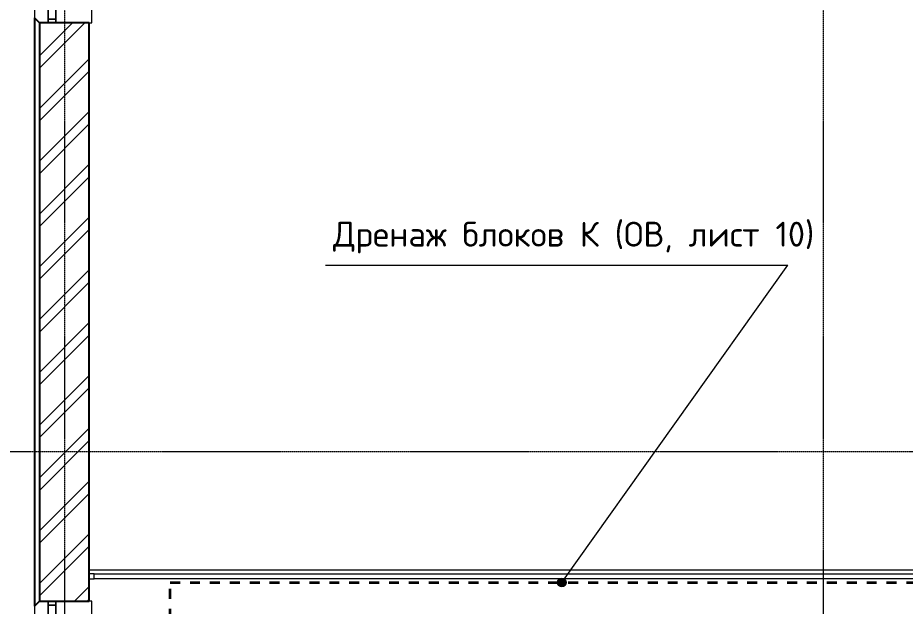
# Model space of a CAD drawing. Header units: millimetres. Extents: x -5016 to 63381, y -6019 to 88916.
# Drawn here: x -375 to 6760, y 47660 to 52390 of the extents above; entities that cross this region are included whole.
import ezdxf
from ezdxf.enums import TextEntityAlignment as Align

# ---------------------------------------------------------------- set-up
doc = ezdxf.new("R2010")
doc.units = ezdxf.units.MM
doc.linetypes.add('ОВ_ПУНКТ', pattern=[160, 80, -80])
doc.linetypes.add('Осевая 12-2-2', pattern=[16, 12, -2, 0, -2])
for name, color, linetype, lineweight in [('A-FLOR', 9, 'Continuous', 13), ('A-GLAZ', 8, 'Continuous', 13), ('A-GLAZ-CWMG', 8, 'Continuous', 13), ('A-WALL', 8, 'Continuous', 13), ('A-WALL-PATT', 8, 'Continuous', 13), ('S-GRID', 8, 'Continuous', 13), ('АР_подложка', 8, 'Continuous', 13), ('ОВ_выноски', 7, 'Continuous', 18), ('ОВ_марки', 7, 'Continuous', 18), ('ТЗ_ВК_К', 30, 'Continuous', 35)]:
    doc.layers.add(name, color=color, linetype=linetype, lineweight=lineweight)
doc.styles.add('GOST', font='isocpeur.ttf', dxfattribs={"width": 0.9})

# ---------------------------------------------------------------- blocks, each defined once
blk = doc.blocks.new('INT 20 Окно Прямоугольник 1ст - INT 20 Окно Прямоугольник 1ст 1000-3000h остекление-1568838-Этаж 2 - Планировка')
at = {"layer": 'A-GLAZ'}
for p, q in [((460, 240), (-460, 240)), ((-500, 130), (-400, 130)), ((-470, 130), (-500, 130)), ((-470, 70), (-470, 130)), ((-400, 130), (-470, 130)), ((-470, 130), (-470, 70)), ((400, 130), (500, 130)), ((470, 130), (400, 130)), ((500, 130), (470, 130)), ((470, 130), (470, 70)), ((470, 70), (470, 130)), ((-500, 70), (-470, 70)), ((-400, 70), (-500, 70)), ((-470, 70), (-400, 70)), ((500, 70), (400, 70)), ((400, 70), (470, 70)), ((470, 70), (500, 70)), ((-500, -200), (-500, -220)), ((500, -220), (500, -200)), ((-500, -220), (500, -220))]:
    blk.add_line(p, q, dxfattribs=at)
blk = doc.blocks.new('Прямоугольный импост - Прямоугольный импост чёрный-1565332-Этаж 2 - Планировка')
at = {"layer": 'A-GLAZ-CWMG'}
for p, q in [((2408.2, 12552.6), (2408.2, 12592.6)), ((2408.2, 12592.6), (11578.2, 12592.6)), ((11578.2, 12552.6), (2408.2, 12552.6))]:
    blk.add_line(p, q, dxfattribs=at)
blk = doc.blocks.new('Прямоугольный импост - Прямоугольный импост чёрный-1565334-Этаж 2 - Планировка')
at = {"layer": 'A-GLAZ-CWMG'}
for p, q in [((-40, -20), (-40, 20)), ((-40, 20), (0, 20)), ((0, -20), (-40, -20))]:
    blk.add_line(p, q, dxfattribs=at)
blk = doc.blocks.new('АР_plan2')
at = {"layer": 'A-WALL-PATT', "lineweight": 9}
h = blk.add_hatch(dxfattribs=at)
h.set_pattern_fill('FP_1', color=256, style=0, pattern_type=2)
h.set_pattern_definition([(45, (0, 0), (-212.132, 212.132), []), (45, (0, 100), (-212.132, 212.132), [])])
h.paths.add_polyline_path([(1968.2, 5572.6), (2368.2, 5572.6), (2368.2, 11372.6), (1968.2, 11372.6), (1968.2, 7492.1)])
h.paths.add_polyline_path([(2368.2, 12372.6), (2368.2, 17022.6), (1968.2, 17022.6), (1968.2, 12372.6), (2210.7, 12372.6)])
h.paths.add_polyline_path([(2368.2, 18022.6), (2368.2, 18272.6), (1968.2, 18272.6), (1968.2, 18022.6), (2210.7, 18022.6)])
at = {"layer": 'A-FLOR'}
blk.add_line((11568.2, 12622.6), (2368.2, 12622.6), dxfattribs=at)
at = {"layer": 'A-WALL', "lineweight": 25}
for p, q in [((1928.2, 17062.6), (1928.2, 12332.6)), ((1968.2, 17022.6), (1928.2, 17062.6)), ((2368.2, 17022.6), (1968.2, 17022.6)), ((1968.2, 17022.6), (1968.2, 12372.6)), ((2368.2, 12372.6), (2368.2, 17022.6)), ((1928.2, 12332.6), (1968.2, 12372.6)), ((1968.2, 12372.6), (2368.2, 12372.6))]:
    blk.add_line(p, q, dxfattribs=at)
at = {"layer": 'S-GRID', "color": 251, "linetype": 'Осевая 12-2-2', "true_color": 0x646464}
for p, q in [((2168.2, 22574.8), (2168.2, -1346.2)), ((8268.2, 22574.8), (8268.2, -1346.2)), ((23375.6, 13572.6), (-1176.1, 13572.6))]:
    blk.add_line(p, q, dxfattribs=at)
at = {"layer": 'A-GLAZ', "rotation": 89.99999999999991}
for p in [(2168.2, 17522.6), (2168.2, 11872.6)]:
    blk.add_blockref('INT 20 Окно Прямоугольник 1ст - INT 20 Окно Прямоугольник 1ст 1000-3000h остекление-1568838-Этаж 2 - Планировка', p, dxfattribs=at)
at = {"layer": 'A-GLAZ-CWMG', "extrusion": (0, 0, -1)}
blk.add_blockref('Прямоугольный импост - Прямоугольный импост чёрный-1565334-Этаж 2 - Планировка', (-2368.2, 12572.6), dxfattribs=at)
at = {"layer": 'A-GLAZ-CWMG'}
blk.add_blockref('Прямоугольный импост - Прямоугольный импост чёрный-1565332-Этаж 2 - Планировка', (0, 0), dxfattribs=at)

msp = doc.modelspace()

# ---------------------------------------------------------------- block references
at = {"layer": 'АР_подложка'}
msp.add_blockref('АР_plan2', (-2168, 35327), dxfattribs=at)

# ---------------------------------------------------------------- next in the draw order: hatches: boundary and pattern name
at = {"layer": 'ОВ_выноски'}
h = msp.add_hatch(color=7, dxfattribs=at)
edge = h.paths.add_edge_path()
edge.add_arc((4000, 47850), 35, 0, 360)

# ---------------------------------------------------------------- next in the draw order: linework, layer by layer
msp.add_circle((4000, 47850), 35, dxfattribs=at)
at = {"layer": 'ТЗ_ВК_К', "linetype": 'ОВ_ПУНКТ'}
for points in [[(850, 47850), (12550, 47850), (12950, 48350)], [(850, 47240), (850, 47850)]]:
    msp.add_lwpolyline(points, dxfattribs=at)

# ---------------------------------------------------------------- next in the draw order: wipeouts: each hides what was drawn before it
msp.add_wipeout([(2100, 50370), (5816, 50370), (5816, 50740), (2100, 50740)])

# ---------------------------------------------------------------- next in the draw order: linework, layer by layer
at = {"layer": 'ОВ_выноски'}
for points in [[(2100, 50400), (5816, 50400)], [(4000, 47850), (5816, 50400)]]:
    msp.add_lwpolyline(points, dxfattribs=at)

# ---------------------------------------------------------------- next in the draw order: texts
at = {"layer": 'ОВ_марки', "style": 'GOST'}
msp.add_text('Дренаж блоков К (ОВ, лист 10)', height=200, dxfattribs=at).set_placement((2160, 50490), align=Align.BOTTOM_LEFT)

doc.saveas('drawing.dxf')
